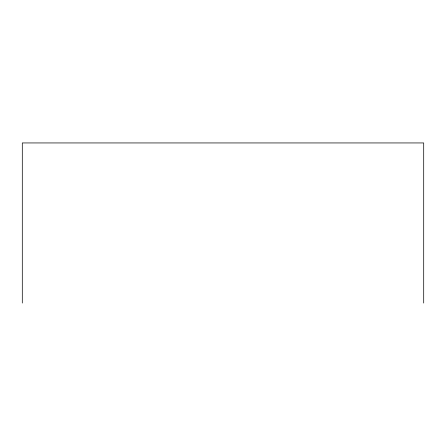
<?xml version="1.0" encoding="UTF-8"?>
<svg xmlns="http://www.w3.org/2000/svg" width="446" height="446" viewBox="0 0 446 446"><rect width="100%" height="100%" fill="white"/><g stroke="black" fill="none" stroke-linecap="round" stroke-linejoin="round"><path stroke-width="0.67" d="M423.7 303.057L423.7 142.943L22.3 142.943L22.3 303.057"/></g></svg>
